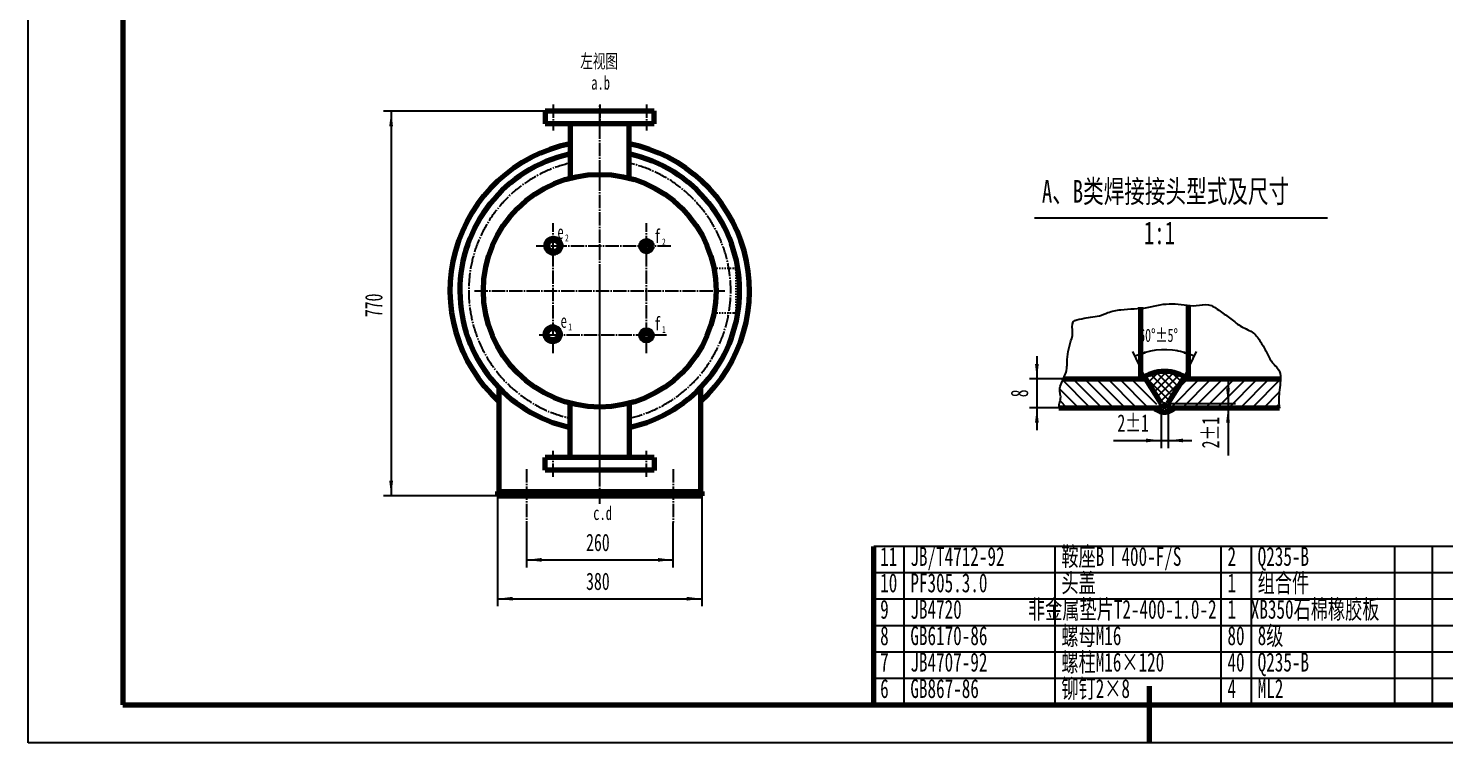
# Model space of a CAD drawing. Header units: millimetres. Extents: x -2524 to 2524, y -1785 to 1785.
# Drawn here: x -2524 to 665, y -1785 to -176 of the extents above; entities that cross this region are included whole.
import ezdxf

# ---------------------------------------------------------------- set-up
doc = ezdxf.new("R2010")
doc.units = ezdxf.units.MM
doc.linetypes.add('EB_DASH', pattern=[6, 3, -3])
doc.linetypes.add('EB_DASHDOT', pattern=[39, 30, -3, 3, -3])
for name, color, linetype, lineweight in [('CAXA0', 7, 'Continuous', 70), ('CAXA1', 1, 'EB_DASHDOT', 25), ('CAXA2', 6, 'EB_DASH', 25), ('CAXA3', 7, 'Continuous', 25), ('CAXA4', 3, 'Continuous', 25), ('CAXA5', 4, 'Continuous', 25)]:
    doc.layers.add(name, color=color, linetype=linetype, lineweight=lineweight)
doc.styles.add('标准', font='', dxfattribs={"width": 0.667})
doc.styles.get('标准').set_extended_font_data('FangSong_GB2312')
doc.dimstyles.new('标准', dxfattribs={"dimtxt": 4.6, "dimasz": 4, "dimexe": 2, "dimexo": 0, "dimtad": 1, "dimdec": 1, "dimzin": 12, "dimdsep": 46, "dimtxsty": '标准', "dimcen": 0, "dimdle": 6, "dimaunit": 1, "dimazin": 2, "dimtfac": 1, "dimtdec": 3, "dimtmove": 0, "dimatfit": 3, "dimfxl": 0, "dimtolj": 1, "dimtzin": 0, "dimarcsym": 0})

# ---------------------------------------------------------------- blocks, each defined once
blk = doc.blocks.new('CAXBLOCK0', base_point=(2439.5, -1700))
at = {"layer": 'CAXA0', "color": 0, "linetype": 'Continuous', "lineweight": 25}
for p, q in [((-2524.5, -1785), (-2524.5, 1785)), ((2524.5, -1785), (-2524.5, -1785))]:
    blk.add_line(p, q, dxfattribs=at)
at = {"layer": 'CAXA0', "color": 0, "linetype": 'Continuous', "lineweight": 70}
for p, q in [((-2312, 1700), (-2312, -1700)), ((0, -1785), (0, -1657.5)), ((-2312, -1700), (2439.5, -1700))]:
    blk.add_line(p, q, dxfattribs=at)
blk = doc.blocks.new('CAXBLOCK3')
at = {"layer": 'CAXA0', "color": 0, "linetype": 'Continuous', "lineweight": 70}
for p, q in [((909.5, -1317.5), (909.5, -1198.5)), ((977.5, -1198.5), (909.5, -1198.5)), ((909.5, -1317.5), (977.5, -1317.5))]:
    blk.add_line(p, q, dxfattribs=at)
at = {"layer": 'CAXA0', "color": 0, "linetype": 'Continuous', "lineweight": 25}
blk.add_line((977.5, -1198.5), (977.5, -1317.5), dxfattribs=at)
at = {"layer": 'CAXA0', "color": 0, "linetype": 'Continuous', "lineweight": 25, "insert": (885.7, -1217.2), "char_height": 59.5, "attachment_point": 1, "style": '标准'}
blk.add_mtext('\\fFangSong_GB2312;序号', dxfattribs=at)
blk = doc.blocks.new('CAXBLOCK4')
at = {"layer": 'CAXA0', "color": 0, "linetype": 'Continuous', "lineweight": 25}
for p, q in [((977.5, -1317.5), (977.5, -1198.5)), ((1317.5, -1198.5), (1317.5, -1317.5))]:
    blk.add_line(p, q, dxfattribs=at)
at = {"layer": 'CAXA0', "color": 0, "linetype": 'Continuous', "lineweight": 70}
for p, q in [((1317.5, -1198.5), (977.5, -1198.5)), ((977.5, -1317.5), (1317.5, -1317.5))]:
    blk.add_line(p, q, dxfattribs=at)
at = {"layer": 'CAXA0', "color": 0, "linetype": 'Continuous', "lineweight": 25, "insert": (1089.7, -1217.2), "char_height": 59.5, "attachment_point": 1, "style": '标准'}
blk.add_mtext('\\fFangSong_GB2312;代号', dxfattribs=at)
blk = doc.blocks.new('CAXBLOCK5')
at = {"layer": 'CAXA0', "color": 0, "linetype": 'Continuous', "lineweight": 25}
for p, q in [((1317.5, -1317.5), (1317.5, -1198.5)), ((1691.5, -1198.5), (1691.5, -1317.5))]:
    blk.add_line(p, q, dxfattribs=at)
at = {"layer": 'CAXA0', "color": 0, "linetype": 'Continuous', "lineweight": 70}
for p, q in [((1691.5, -1198.5), (1317.5, -1198.5)), ((1317.5, -1317.5), (1691.5, -1317.5))]:
    blk.add_line(p, q, dxfattribs=at)
at = {"layer": 'CAXA0', "color": 0, "linetype": 'Continuous', "lineweight": 25, "insert": (1446.7, -1217.2), "char_height": 59.5, "attachment_point": 1, "style": '标准'}
blk.add_mtext('\\fFangSong_GB2312;名称', dxfattribs=at)
blk = doc.blocks.new('CAXBLOCK6')
at = {"layer": 'CAXA0', "color": 0, "linetype": 'Continuous', "lineweight": 25}
for p, q in [((1691.5, -1317.5), (1691.5, -1198.5)), ((1759.5, -1198.5), (1759.5, -1317.5))]:
    blk.add_line(p, q, dxfattribs=at)
at = {"layer": 'CAXA0', "color": 0, "linetype": 'Continuous', "lineweight": 70}
for p, q in [((1759.5, -1198.5), (1691.5, -1198.5)), ((1691.5, -1317.5), (1759.5, -1317.5))]:
    blk.add_line(p, q, dxfattribs=at)
at = {"layer": 'CAXA0', "color": 0, "linetype": 'Continuous', "lineweight": 25, "insert": (1667.7, -1217.2), "char_height": 59.5, "attachment_point": 1, "style": '标准'}
blk.add_mtext('\\fFangSong_GB2312;数量', dxfattribs=at)
blk = doc.blocks.new('CAXBLOCK7')
at = {"layer": 'CAXA0', "color": 0, "linetype": 'Continuous', "lineweight": 25}
for p, q in [((1759.5, -1317.5), (1759.5, -1198.5)), ((2082.5, -1198.5), (2082.5, -1317.5))]:
    blk.add_line(p, q, dxfattribs=at)
at = {"layer": 'CAXA0', "color": 0, "linetype": 'Continuous', "lineweight": 70}
for p, q in [((2082.5, -1198.5), (1759.5, -1198.5)), ((1759.5, -1317.5), (2082.5, -1317.5))]:
    blk.add_line(p, q, dxfattribs=at)
at = {"layer": 'CAXA0', "color": 0, "linetype": 'Continuous', "lineweight": 25, "insert": (1863.2, -1217.2), "char_height": 59.5, "attachment_point": 1, "style": '标准'}
blk.add_mtext('\\fFangSong_GB2312;材料', dxfattribs=at)
blk = doc.blocks.new('CAXBLOCK8')
at = {"layer": 'CAXA0', "color": 0, "linetype": 'Continuous', "lineweight": 25}
for p, q in [((2082.5, -1317.5), (2082.5, -1258)), ((2269.5, -1258), (2082.5, -1258)), ((2269.5, -1258), (2269.5, -1317.5))]:
    blk.add_line(p, q, dxfattribs=at)
at = {"layer": 'CAXA0', "color": 0, "linetype": 'Continuous', "lineweight": 70}
blk.add_line((2082.5, -1317.5), (2269.5, -1317.5), dxfattribs=at)
at = {"layer": 'CAXA0', "color": 0, "linetype": 'Continuous', "lineweight": 25, "insert": (2147.1, -1267.4), "char_height": 29.75, "attachment_point": 1, "style": '标准'}
blk.add_mtext('\\fFangSong_GB2312;重量', dxfattribs=at)
blk = doc.blocks.new('CAXBLOCK9')
at = {"layer": 'CAXA0', "color": 0, "linetype": 'Continuous', "lineweight": 25}
for p, q in [((2082.5, -1258), (2082.5, -1198.5)), ((2167.5, -1198.5), (2167.5, -1258)), ((2082.5, -1258), (2167.5, -1258))]:
    blk.add_line(p, q, dxfattribs=at)
at = {"layer": 'CAXA0', "color": 0, "linetype": 'Continuous', "lineweight": 70}
blk.add_line((2167.5, -1198.5), (2082.5, -1198.5), dxfattribs=at)
at = {"layer": 'CAXA0', "color": 0, "linetype": 'Continuous', "lineweight": 25, "insert": (2096.1, -1207.9), "char_height": 29.75, "attachment_point": 1, "style": '标准'}
blk.add_mtext('\\fFangSong_GB2312;单件', dxfattribs=at)
blk = doc.blocks.new('CAXBLOCK10')
at = {"layer": 'CAXA0', "color": 0, "linetype": 'Continuous', "lineweight": 25}
for p, q in [((2167.5, -1258), (2167.5, -1198.5)), ((2269.5, -1198.5), (2269.5, -1258)), ((2167.5, -1258), (2269.5, -1258))]:
    blk.add_line(p, q, dxfattribs=at)
at = {"layer": 'CAXA0', "color": 0, "linetype": 'Continuous', "lineweight": 70}
blk.add_line((2269.5, -1198.5), (2167.5, -1198.5), dxfattribs=at)
at = {"layer": 'CAXA0', "color": 0, "linetype": 'Continuous', "lineweight": 25, "insert": (2189.6, -1207.9), "char_height": 29.75, "attachment_point": 1, "style": '标准'}
blk.add_mtext('\\fFangSong_GB2312;总计', dxfattribs=at)
blk = doc.blocks.new('CAXBLOCK11')
at = {"layer": 'CAXA0', "color": 0, "linetype": 'Continuous', "lineweight": 25}
blk.add_line((2269.5, -1317.5), (2269.5, -1198.5), dxfattribs=at)
at = {"layer": 'CAXA0', "color": 0, "linetype": 'Continuous', "lineweight": 70}
for p, q in [((2439.5, -1198.5), (2269.5, -1198.5)), ((2439.5, -1198.5), (2439.5, -1317.5)), ((2269.5, -1317.5), (2439.5, -1317.5))]:
    blk.add_line(p, q, dxfattribs=at)
at = {"layer": 'CAXA0', "color": 0, "linetype": 'Continuous', "lineweight": 25, "insert": (2296.7, -1217.2), "char_height": 59.5, "attachment_point": 1, "style": '标准'}
blk.add_mtext('\\fFangSong_GB2312;备注', dxfattribs=at)
blk = doc.blocks.new('CAXBLOCK12')
at = {"layer": 'CAXA0', "color": 0, "linetype": 'Continuous', "lineweight": 70}
for p, q in [((2439.5, -1317.5), (2439.5, -1198.5)), ((2439.5, -1198.5), (2439.5, -1317.5))]:
    blk.add_line(p, q, dxfattribs=at)
blk = doc.blocks.new('CAXBLOCK2', base_point=(909.5, -1317.5))
at = {"layer": 'CAXA0'}
for name in ['CAXBLOCK3', 'CAXBLOCK4', 'CAXBLOCK5', 'CAXBLOCK6', 'CAXBLOCK7', 'CAXBLOCK9', 'CAXBLOCK10', 'CAXBLOCK11', 'CAXBLOCK12', 'CAXBLOCK8']:
    blk.add_blockref(name, (0, 0), dxfattribs=at)
blk = doc.blocks.new('CAXBLOCK13', base_point=(909.5, -1198.5))
at = {"layer": 'CAXA0', "color": 0, "linetype": 'Continuous', "lineweight": 25}
for p, q in [((2439.5, -1139), (909.5, -1139)), ((977.5, -1198.5), (977.5, -1139)), ((1317.5, -1198.5), (1317.5, -1139)), ((1691.5, -1198.5), (1691.5, -1139)), ((1759.5, -1198.5), (1759.5, -1139)), ((2082.5, -1198.5), (2082.5, -1139)), ((2167.5, -1198.5), (2167.5, -1139)), ((2269.5, -1198.5), (2269.5, -1139)), ((2439.5, -1198.5), (909.5, -1198.5))]:
    blk.add_line(p, q, dxfattribs=at)
at = {"layer": 'CAXA0', "color": 0, "linetype": 'Continuous', "lineweight": 70}
for p, q in [((909.5, -1198.5), (909.5, -1139)), ((2439.5, -1198.5), (2439.5, -1139))]:
    blk.add_line(p, q, dxfattribs=at)
at = {"layer": 'CAXA0', "color": 0, "linetype": 'Continuous', "lineweight": 25, "char_height": 42.5, "attachment_point": 1, "style": '标准'}
for s, insert in [('\\fFangSong_GB2312;1', (923.6, -1140.3)), ('\\fFangSong_GB2312;PF305.1.0', (991.6, -1140.3)), ('\\fFangSong_GB2312;管箱', (1331.6, -1140.3)), ('\\fFangSong_GB2312;1', (1705.6, -1140.3)), ('\\fFangSong_GB2312;组合件', (1773.6, -1140.3))]:
    blk.add_mtext(s, dxfattribs=dict(at, insert=insert))
blk = doc.blocks.new('CAXBLOCK14', base_point=(909.5, -1139))
at = {"layer": 'CAXA0', "color": 0, "linetype": 'Continuous', "lineweight": 25}
for p, q in [((2439.5, -1079.5), (909.5, -1079.5)), ((977.5, -1139), (977.5, -1079.5)), ((1317.5, -1139), (1317.5, -1079.5)), ((1691.5, -1139), (1691.5, -1079.5)), ((1759.5, -1139), (1759.5, -1079.5)), ((2082.5, -1139), (2082.5, -1079.5)), ((2167.5, -1139), (2167.5, -1079.5)), ((2269.5, -1139), (2269.5, -1079.5)), ((2439.5, -1139), (909.5, -1139))]:
    blk.add_line(p, q, dxfattribs=at)
at = {"layer": 'CAXA0', "color": 0, "linetype": 'Continuous', "lineweight": 70}
for p, q in [((909.5, -1139), (909.5, -1079.5)), ((2439.5, -1139), (2439.5, -1079.5))]:
    blk.add_line(p, q, dxfattribs=at)
at = {"layer": 'CAXA0', "color": 0, "linetype": 'Continuous', "lineweight": 25, "char_height": 42.5, "attachment_point": 1, "style": '标准'}
for s, insert in [('\\fFangSong_GB2312;2', (923.6, -1080.8)), ('\\fFangSong_GB2312;JB4720', (991.6, -1080.8)), ('\\fFangSong_GB2312;非金属垫片G2-400-1.0-2', (1256.4, -1080.8)), ('\\fFangSong_GB2312;1', (1705.6, -1080.8)), ('\\fFangSong_GB2312;XB350石棉橡胶板', (1758.1, -1080.8))]:
    blk.add_mtext(s, dxfattribs=dict(at, insert=insert))
blk = doc.blocks.new('CAXBLOCK15', base_point=(909.5, -1079.5))
at = {"layer": 'CAXA0', "color": 0, "linetype": 'Continuous', "lineweight": 25}
for p, q in [((2439.5, -1020), (909.5, -1020)), ((977.5, -1079.5), (977.5, -1020)), ((1317.5, -1079.5), (1317.5, -1020)), ((1691.5, -1079.5), (1691.5, -1020)), ((1759.5, -1079.5), (1759.5, -1020)), ((2082.5, -1079.5), (2082.5, -1020)), ((2167.5, -1079.5), (2167.5, -1020)), ((2269.5, -1079.5), (2269.5, -1020)), ((2439.5, -1079.5), (909.5, -1079.5))]:
    blk.add_line(p, q, dxfattribs=at)
at = {"layer": 'CAXA0', "color": 0, "linetype": 'Continuous', "lineweight": 70}
for p, q in [((909.5, -1079.5), (909.5, -1020)), ((2439.5, -1079.5), (2439.5, -1020))]:
    blk.add_line(p, q, dxfattribs=at)
at = {"layer": 'CAXA0', "color": 0, "linetype": 'Continuous', "lineweight": 25, "char_height": 42.5, "attachment_point": 1, "style": '标准'}
for s, insert in [('\\fFangSong_GB2312;壳体', (1331.6, -1021.3)), ('\\fFangSong_GB2312;组合件', (1773.6, -1021.3)), ('\\fFangSong_GB2312;3', (923.6, -1021.3)), ('\\fFangSong_GB2312;PF304.2.0', (991.6, -1021.3)), ('\\fFangSong_GB2312;1', (1705.6, -1021.3))]:
    blk.add_mtext(s, dxfattribs=dict(at, insert=insert))
blk = doc.blocks.new('CAXBLOCK16', base_point=(909.5, -1020))
at = {"layer": 'CAXA0', "color": 0, "linetype": 'Continuous', "lineweight": 25}
for p, q in [((2439.5, -960.5), (909.5, -960.5)), ((977.5, -1020), (977.5, -960.5)), ((1317.5, -1020), (1317.5, -960.5)), ((1691.5, -1020), (1691.5, -960.5)), ((1759.5, -1020), (1759.5, -960.5)), ((2082.5, -1020), (2082.5, -960.5)), ((2167.5, -1020), (2167.5, -960.5)), ((2269.5, -1020), (2269.5, -960.5)), ((2439.5, -1020), (909.5, -1020))]:
    blk.add_line(p, q, dxfattribs=at)
at = {"layer": 'CAXA0', "color": 0, "linetype": 'Continuous', "lineweight": 70}
for p, q in [((909.5, -1020), (909.5, -960.5)), ((2439.5, -1020), (2439.5, -960.5))]:
    blk.add_line(p, q, dxfattribs=at)
at = {"layer": 'CAXA0', "color": 0, "linetype": 'Continuous', "lineweight": 25, "char_height": 42.5, "attachment_point": 1, "style": '标准'}
for s, insert in [('\\fFangSong_GB2312;铭牌座', (1331.6, -961.8)), ('\\fFangSong_GB2312;4', (923.6, -961.8)), ('\\fFangSong_GB2312;PF301-94', (991.6, -961.8)), ('\\fFangSong_GB2312;1', (1705.6, -961.8)), ('\\fFangSong_GB2312;Q235-B', (1773.6, -961.8))]:
    blk.add_mtext(s, dxfattribs=dict(at, insert=insert))
blk = doc.blocks.new('CAXBLOCK17', base_point=(909.5, -960.5))
at = {"layer": 'CAXA0', "color": 0, "linetype": 'Continuous', "lineweight": 25}
for p, q in [((2439.5, -901), (909.5, -901)), ((977.5, -960.5), (977.5, -901)), ((1317.5, -960.5), (1317.5, -901)), ((1691.5, -960.5), (1691.5, -901)), ((1759.5, -960.5), (1759.5, -901)), ((2082.5, -960.5), (2082.5, -901)), ((2167.5, -960.5), (2167.5, -901)), ((2269.5, -960.5), (2269.5, -901)), ((2439.5, -960.5), (909.5, -960.5))]:
    blk.add_line(p, q, dxfattribs=at)
at = {"layer": 'CAXA0', "color": 0, "linetype": 'Continuous', "lineweight": 70}
for p, q in [((909.5, -960.5), (909.5, -901)), ((2439.5, -960.5), (2439.5, -901))]:
    blk.add_line(p, q, dxfattribs=at)
at = {"layer": 'CAXA0', "color": 0, "linetype": 'Continuous', "lineweight": 25, "char_height": 42.5, "attachment_point": 1, "style": '标准'}
for s, insert in [('\\fFangSong_GB2312;5', (923.6, -902.3)), ('\\fFangSong_GB2312;铭牌', (1331.6, -902.3)), ('\\fFangSong_GB2312;1', (1705.6, -902.3)), ('\\fFangSong_GB2312;L2', (1773.6, -902.3))]:
    blk.add_mtext(s, dxfattribs=dict(at, insert=insert))
blk = doc.blocks.new('CAXBLOCK18', base_point=(-620.5, -1700))
at = {"layer": 'CAXA0', "color": 0, "linetype": 'Continuous', "lineweight": 25}
for p, q in [((909.5, -1640.5), (-620.5, -1640.5)), ((-552.5, -1700), (-552.5, -1640.5)), ((-212.5, -1700), (-212.5, -1640.5)), ((161.5, -1700), (161.5, -1640.5)), ((229.5, -1700), (229.5, -1640.5)), ((552.5, -1700), (552.5, -1640.5)), ((637.5, -1700), (637.5, -1640.5)), ((739.5, -1700), (739.5, -1640.5)), ((909.5, -1700), (-620.5, -1700))]:
    blk.add_line(p, q, dxfattribs=at)
at = {"layer": 'CAXA0', "color": 0, "linetype": 'Continuous', "lineweight": 70}
for p, q in [((-620.5, -1700), (-620.5, -1640.5)), ((909.5, -1700), (909.5, -1640.5))]:
    blk.add_line(p, q, dxfattribs=at)
at = {"layer": 'CAXA0', "color": 0, "linetype": 'Continuous', "lineweight": 25, "char_height": 42.5, "attachment_point": 1, "style": '标准'}
for s, insert in [('\\fFangSong_GB2312;6', (-606.4, -1641.8)), ('\\fFangSong_GB2312;GB867-86', (-538.4, -1641.8)), ('\\fFangSong_GB2312;铆钉2×8', (-198.4, -1641.8)), ('\\fFangSong_GB2312;4', (175.6, -1641.8)), ('\\fFangSong_GB2312;ML2', (243.6, -1641.8))]:
    blk.add_mtext(s, dxfattribs=dict(at, insert=insert))
blk = doc.blocks.new('CAXBLOCK19', base_point=(-620.5, -1640.5))
at = {"layer": 'CAXA0', "color": 0, "linetype": 'Continuous', "lineweight": 25}
for p, q in [((909.5, -1581), (-620.5, -1581)), ((-552.5, -1640.5), (-552.5, -1581)), ((-212.5, -1640.5), (-212.5, -1581)), ((161.5, -1640.5), (161.5, -1581)), ((229.5, -1640.5), (229.5, -1581)), ((552.5, -1640.5), (552.5, -1581)), ((637.5, -1640.5), (637.5, -1581)), ((739.5, -1640.5), (739.5, -1581)), ((909.5, -1640.5), (-620.5, -1640.5))]:
    blk.add_line(p, q, dxfattribs=at)
at = {"layer": 'CAXA0', "color": 0, "linetype": 'Continuous', "lineweight": 70}
for p, q in [((-620.5, -1640.5), (-620.5, -1581)), ((909.5, -1640.5), (909.5, -1581))]:
    blk.add_line(p, q, dxfattribs=at)
at = {"layer": 'CAXA0', "color": 0, "linetype": 'Continuous', "lineweight": 25, "char_height": 42.5, "attachment_point": 1, "style": '标准'}
for s, insert in [('\\fFangSong_GB2312;7', (-606.4, -1582.3)), ('\\fFangSong_GB2312;JB4707-92', (-538.4, -1582.3)), ('\\fFangSong_GB2312;螺柱M16×120', (-198.4, -1582.3)), ('\\fFangSong_GB2312;40', (175.6, -1582.3)), ('\\fFangSong_GB2312;Q235-B', (243.6, -1582.3))]:
    blk.add_mtext(s, dxfattribs=dict(at, insert=insert))
blk = doc.blocks.new('CAXBLOCK20', base_point=(-620.5, -1581))
at = {"layer": 'CAXA0', "color": 0, "linetype": 'Continuous', "lineweight": 25}
for p, q in [((909.5, -1521.5), (-620.5, -1521.5)), ((-552.5, -1581), (-552.5, -1521.5)), ((-212.5, -1581), (-212.5, -1521.5)), ((161.5, -1581), (161.5, -1521.5)), ((229.5, -1581), (229.5, -1521.5)), ((552.5, -1581), (552.5, -1521.5)), ((637.5, -1581), (637.5, -1521.5)), ((739.5, -1581), (739.5, -1521.5)), ((909.5, -1581), (-620.5, -1581))]:
    blk.add_line(p, q, dxfattribs=at)
at = {"layer": 'CAXA0', "color": 0, "linetype": 'Continuous', "lineweight": 70}
for p, q in [((-620.5, -1581), (-620.5, -1521.5)), ((909.5, -1581), (909.5, -1521.5))]:
    blk.add_line(p, q, dxfattribs=at)
at = {"layer": 'CAXA0', "color": 0, "linetype": 'Continuous', "lineweight": 25, "char_height": 42.5, "attachment_point": 1, "style": '标准'}
for s, insert in [('\\fFangSong_GB2312;8', (-606.4, -1522.8)), ('\\fFangSong_GB2312;GB6170-86', (-538.4, -1522.8)), ('\\fFangSong_GB2312;螺母M16', (-198.4, -1522.8)), ('\\fFangSong_GB2312;80', (175.6, -1522.8)), ('\\fFangSong_GB2312;8级', (243.6, -1522.8))]:
    blk.add_mtext(s, dxfattribs=dict(at, insert=insert))
blk = doc.blocks.new('CAXBLOCK21', base_point=(-620.5, -1521.5))
at = {"layer": 'CAXA0', "color": 0, "linetype": 'Continuous', "lineweight": 25}
for p, q in [((909.5, -1462), (-620.5, -1462)), ((-552.5, -1521.5), (-552.5, -1462)), ((-212.5, -1521.5), (-212.5, -1462)), ((161.5, -1521.5), (161.5, -1462)), ((229.5, -1521.5), (229.5, -1462)), ((552.5, -1521.5), (552.5, -1462)), ((637.5, -1521.5), (637.5, -1462)), ((739.5, -1521.5), (739.5, -1462)), ((909.5, -1521.5), (-620.5, -1521.5))]:
    blk.add_line(p, q, dxfattribs=at)
at = {"layer": 'CAXA0', "color": 0, "linetype": 'Continuous', "lineweight": 70}
for p, q in [((-620.5, -1521.5), (-620.5, -1462)), ((909.5, -1521.5), (909.5, -1462))]:
    blk.add_line(p, q, dxfattribs=at)
at = {"layer": 'CAXA0', "color": 0, "linetype": 'Continuous', "lineweight": 25, "char_height": 42.5, "attachment_point": 1, "style": '标准'}
for s, insert in [('\\fFangSong_GB2312;9', (-606.4, -1463.3)), ('\\fFangSong_GB2312;JB4720', (-538.4, -1463.3)), ('\\fFangSong_GB2312;非金属垫片T2-400-1.0-2', (-273.6, -1463.3)), ('\\fFangSong_GB2312;1', (175.6, -1463.3)), ('\\fFangSong_GB2312;XB350石棉橡胶板', (228.1, -1463.3))]:
    blk.add_mtext(s, dxfattribs=dict(at, insert=insert))
blk = doc.blocks.new('CAXBLOCK22', base_point=(-620.5, -1462))
at = {"layer": 'CAXA0', "color": 0, "linetype": 'Continuous', "lineweight": 25}
for p, q in [((909.5, -1402.5), (-620.5, -1402.5)), ((-552.5, -1462), (-552.5, -1402.5)), ((-212.5, -1462), (-212.5, -1402.5)), ((161.5, -1462), (161.5, -1402.5)), ((229.5, -1462), (229.5, -1402.5)), ((552.5, -1462), (552.5, -1402.5)), ((637.5, -1462), (637.5, -1402.5)), ((739.5, -1462), (739.5, -1402.5)), ((909.5, -1462), (-620.5, -1462))]:
    blk.add_line(p, q, dxfattribs=at)
at = {"layer": 'CAXA0', "color": 0, "linetype": 'Continuous', "lineweight": 70}
for p, q in [((-620.5, -1462), (-620.5, -1402.5)), ((909.5, -1462), (909.5, -1402.5))]:
    blk.add_line(p, q, dxfattribs=at)
at = {"layer": 'CAXA0', "color": 0, "linetype": 'Continuous', "lineweight": 25, "char_height": 42.5, "attachment_point": 1, "style": '标准'}
for s, insert in [('\\fFangSong_GB2312;头盖', (-198.4, -1403.8)), ('\\fFangSong_GB2312;组合件', (243.6, -1403.8)), ('\\fFangSong_GB2312;10', (-606.4, -1403.8)), ('\\fFangSong_GB2312;PF305.3.0', (-538.4, -1403.8)), ('\\fFangSong_GB2312;1', (175.6, -1403.8))]:
    blk.add_mtext(s, dxfattribs=dict(at, insert=insert))
blk = doc.blocks.new('CAXBLOCK23', base_point=(-620.5, -1402.5))
at = {"layer": 'CAXA0', "color": 0, "linetype": 'Continuous', "lineweight": 25}
for p, q in [((909.5, -1343), (-620.5, -1343)), ((-552.5, -1402.5), (-552.5, -1343)), ((-212.5, -1402.5), (-212.5, -1343)), ((161.5, -1402.5), (161.5, -1343)), ((229.5, -1402.5), (229.5, -1343)), ((552.5, -1402.5), (552.5, -1343)), ((637.5, -1402.5), (637.5, -1343)), ((739.5, -1402.5), (739.5, -1343)), ((909.5, -1402.5), (-620.5, -1402.5))]:
    blk.add_line(p, q, dxfattribs=at)
at = {"layer": 'CAXA0', "color": 0, "linetype": 'Continuous', "lineweight": 70}
for p, q in [((-620.5, -1402.5), (-620.5, -1343)), ((909.5, -1402.5), (909.5, -1343))]:
    blk.add_line(p, q, dxfattribs=at)
at = {"layer": 'CAXA0', "color": 0, "linetype": 'Continuous', "lineweight": 25, "char_height": 42.5, "attachment_point": 1, "style": '标准'}
for s, insert in [('\\fFangSong_GB2312;鞍座BⅠ400-F/S', (-198.4, -1344.3)), ('\\fFangSong_GB2312;F.S型各一', (729.7, -1344.3)), ('\\fFangSong_GB2312;11', (-606.4, -1344.3)), ('\\fFangSong_GB2312;JB/T4712-92', (-538.4, -1344.3)), ('\\fFangSong_GB2312;2', (175.6, -1344.3)), ('\\fFangSong_GB2312;Q235-B', (243.6, -1344.3))]:
    blk.add_mtext(s, dxfattribs=dict(at, insert=insert))
blk = doc.blocks.new('CAXBLOCK1', base_point=(0, 909.5))
at = {"layer": 'CAXA0'}
for name, p in [('CAXBLOCK17', (909.5, -960.5)), ('CAXBLOCK16', (909.5, -1020)), ('CAXBLOCK15', (909.5, -1079.5)), ('CAXBLOCK14', (909.5, -1139)), ('CAXBLOCK13', (909.5, -1198.5)), ('CAXBLOCK2', (909.5, -1317.5)), ('CAXBLOCK23', (-620.5, -1402.5)), ('CAXBLOCK22', (-620.5, -1462)), ('CAXBLOCK21', (-620.5, -1521.5)), ('CAXBLOCK20', (-620.5, -1581)), ('CAXBLOCK19', (-620.5, -1640.5)), ('CAXBLOCK18', (-620.5, -1700))]:
    blk.add_blockref(name, p, dxfattribs=at)
blk = doc.blocks.new('CAXBLOCK24', base_point=(18.3, -1056.8))
at = {"layer": 'CAXA5', "color": 0, "linetype": 'Continuous', "lineweight": 25}
for p, q in [((13.9, -1032.8), (16.2, -1030.5)), ((19.1, -1036.4), (24.9, -1030.5)), ((25.2, -1039), (33.7, -1030.5)), ((32.5, -1040.4), (34, -1038.9)), ((34, -1038.9), (42.4, -1030.5)), ((41.9, -1039.8), (51.2, -1030.5))]:
    blk.add_line(p, q, dxfattribs=at)
blk = doc.blocks.new('CAXBLOCK25', base_point=(27, -1051.3))
at = {"layer": 'CAXA5', "color": 0, "linetype": 'Continuous', "lineweight": 25}
for p, q in [((25.3, -1039.1), (16.7, -1030.5)), ((34, -1039), (25.5, -1030.5)), ((35.5, -1040.5), (34, -1039)), ((43.2, -1039.4), (34.2, -1030.5)), ((49.5, -1037), (43, -1030.5)), ((54.8, -1033.7), (51.7, -1030.5))]:
    blk.add_line(p, q, dxfattribs=at)
blk = doc.blocks.new('CAXBLOCK26', base_point=(-13.1, -977.7))
at = {"layer": 'CAXA5', "color": 0, "linetype": 'Continuous', "lineweight": 25}
for p, q in [((-13, -965.8), (-15.7, -963.1)), ((83.1, -965.8), (78.6, -961.3))]:
    blk.add_line(p, q, dxfattribs=at)
blk = doc.blocks.new('CAXBLOCK27', base_point=(-12.8, -973.5))
at = {"layer": 'CAXA5', "color": 0, "linetype": 'Continuous', "lineweight": 25}
blk.add_line((-15.2, -965.8), (-10.7, -961.3), dxfattribs=at)
blk = doc.blocks.new('CAXBLOCK28', base_point=(79.4, -974.6))
at = {"layer": 'CAXA5', "color": 0, "linetype": 'Continuous', "lineweight": 25}
blk.add_line((80.9, -965.8), (83.6, -963.1), dxfattribs=at)
blk = doc.blocks.new('*CAXBLOCK2930')
at = {"layer": 'CAXA5', "linetype": 'Continuous', "lineweight": 25}
for points in [[(-253.5, -965.8), (-257.8, -931.8), (-249.3, -931.8)], [(-253.5, -1030.5), (-257.8, -1064.5), (-249.3, -1064.5)]]:
    blk.add_hatch(color=0, dxfattribs=at).paths.add_polyline_path(points, flags=0)
at = {"layer": 'CAXA5', "color": 0, "linetype": 'Continuous', "lineweight": 25}
for p, q in [((-253.5, -914.8), (-253.5, -1081.5)), ((-194.3, -965.8), (-270.5, -965.8)), ((-203.8, -1030.5), (-270.5, -1030.5))]:
    blk.add_line(p, q, dxfattribs=at)
at = {"layer": 'CAXA5', "color": 0, "linetype": 'Continuous', "lineweight": 25, "insert": (-312.4, -1007.1), "char_height": 39.1, "attachment_point": 1, "rotation": 90, "style": '标准'}
blk.add_mtext('\\fFangSong_GB2312;8', dxfattribs=at)
blk = doc.blocks.new('CAXBLOCK30')
at = {"attachment_point": 1, "style": '标准'}
for s, insert, char_height in [('\\fFangSong_GB2312;f', (-1114.9, -628.5), 31.022), ('\\fFangSong_GB2312;2', (-1097.6, -649.4), 15.511)]:
    blk.add_mtext(s, dxfattribs=dict(at, insert=insert, char_height=char_height))
blk = doc.blocks.new('CAXBLOCK31')
at = {"attachment_point": 1, "style": '标准'}
for s, insert, char_height in [('\\fFangSong_GB2312;f', (-1114.8, -825.6), 31.022), ('\\fFangSong_GB2312;1', (-1097.5, -846.5), 15.511)]:
    blk.add_mtext(s, dxfattribs=dict(at, insert=insert, char_height=char_height))
blk = doc.blocks.new('CAXBLOCK32')
at = {"attachment_point": 1, "style": '标准'}
for s, insert, char_height in [('\\fFangSong_GB2312;e', (-1325.9, -819.6), 31.022), ('\\fFangSong_GB2312;1', (-1308.6, -840.6), 15.511)]:
    blk.add_mtext(s, dxfattribs=dict(at, insert=insert, char_height=char_height))
blk = doc.blocks.new('CAXBLOCK33')
at = {"attachment_point": 1, "style": '标准'}
for s, insert, char_height in [('\\fFangSong_GB2312;e', (-1333.1, -619.2), 31.022), ('\\fFangSong_GB2312;2', (-1315.9, -640.2), 15.511)]:
    blk.add_mtext(s, dxfattribs=dict(at, insert=insert, char_height=char_height))
blk = doc.blocks.new('*CAXBLOCK3435')
at = {"layer": 'CAXA5', "linetype": 'Continuous', "lineweight": 25}
for points in [[(-1467.9, -1460.8), (-1433.9, -1465), (-1433.9, -1456.5)], [(-1007.9, -1460.8), (-1041.9, -1465), (-1041.9, -1456.5)]]:
    blk.add_hatch(color=0, dxfattribs=at).paths.add_polyline_path(points, flags=0)
at = {"layer": 'CAXA5', "color": 0, "linetype": 'Continuous', "lineweight": 25}
for p, q in [((-1467.9, -1229), (-1467.9, -1477.8)), ((-1007.9, -1229), (-1007.9, -1477.8)), ((-1467.9, -1460.8), (-1007.9, -1460.8))]:
    blk.add_line(p, q, dxfattribs=at)
at = {"layer": 'CAXA5', "color": 0, "linetype": 'Continuous', "lineweight": 25, "insert": (-1268.6, -1401.9), "char_height": 39.1, "attachment_point": 1, "style": '标准'}
blk.add_mtext('\\fFangSong_GB2312;380', dxfattribs=at)
blk = doc.blocks.new('*CAXBLOCK3536')
at = {"layer": 'CAXA5', "linetype": 'Continuous', "lineweight": 25}
for points in [[(-1402.9, -1373.3), (-1368.9, -1377.5), (-1368.9, -1369)], [(-1072.9, -1373.3), (-1106.9, -1377.5), (-1106.9, -1369)]]:
    blk.add_hatch(color=0, dxfattribs=at).paths.add_polyline_path(points, flags=0)
at = {"layer": 'CAXA5', "color": 0, "linetype": 'Continuous', "lineweight": 25}
for p, q in [((-1402.9, -1289), (-1402.9, -1390.3)), ((-1072.9, -1289), (-1072.9, -1390.3)), ((-1402.9, -1373.3), (-1072.9, -1373.3))]:
    blk.add_line(p, q, dxfattribs=at)
at = {"layer": 'CAXA5', "color": 0, "linetype": 'Continuous', "lineweight": 25, "insert": (-1268.6, -1314.4), "char_height": 39.1, "attachment_point": 1, "style": '标准'}
blk.add_mtext('\\fFangSong_GB2312;260', dxfattribs=at)
blk = doc.blocks.new('*CAXBLOCK3637')
at = {"layer": 'CAXA5', "linetype": 'Continuous', "lineweight": 25}
for points in [[(-1707.5, -363), (-1711.8, -397), (-1703.3, -397)], [(-1707.5, -1229), (-1711.8, -1195), (-1703.3, -1195)]]:
    blk.add_hatch(color=0, dxfattribs=at).paths.add_polyline_path(points, flags=0)
at = {"layer": 'CAXA5', "color": 0, "linetype": 'Continuous', "lineweight": 25}
for p, q in [((-1360.4, -363), (-1724.5, -363)), ((-1707.5, -363), (-1707.5, -1229)), ((-1467.9, -1229), (-1724.5, -1229))]:
    blk.add_line(p, q, dxfattribs=at)
at = {"layer": 'CAXA5', "color": 0, "linetype": 'Continuous', "lineweight": 25, "insert": (-1766.4, -826.7), "char_height": 39.1, "attachment_point": 1, "rotation": 90, "style": '标准'}
blk.add_mtext('\\fFangSong_GB2312;770', dxfattribs=at)

msp = doc.modelspace()

# ---------------------------------------------------------------- hatches: boundary and pattern name
at = {"layer": 'CAXA0', "linetype": 'Continuous', "lineweight": 25}
for points in [[(-32.56, -914.82), (-10.33, -903.13), (-8.61, -909.06)], [(100.57, -914.82), (78.34, -903.13), (76.62, -909.06)]]:
    msp.add_hatch(color=256, dxfattribs=at).paths.add_polyline_path(points, flags=0)
at = {"layer": 'CAXA4', "linetype": 'Continuous', "lineweight": 25}
for points in [[(176.85, -1020.92), (172.6, -986.92), (181.1, -986.92)], [(176.85, -1030.5), (172.6, -1064.5), (181.1, -1064.5)], [(26.24, -1104.37), (-7.76, -1108.62), (-7.76, -1100.12)], [(41.76, -1104.37), (75.76, -1108.62), (75.76, -1100.12)]]:
    msp.add_hatch(color=256, dxfattribs=at).paths.add_polyline_path(points, flags=0)

# ---------------------------------------------------------------- linework, layer by layer
at = {"layer": 'CAXA0', "linetype": 'EB_DASHDOT', "lineweight": 25}
for p, q in [((-1342.85, -348.03), (-1342.85, -406.03)), ((-1237.85, -348.03), (-1237.85, -391.03)), ((-1132.85, -348.03), (-1132.85, -406.03)), ((-1237.85, -1246.69), (-1237.85, -706.97)), ((-1237.85, -1185.03), (-1237.85, -991.03)), ((-1342.85, -1186.03), (-1342.85, -1128.03)), ((-1132.85, -1186.03), (-1132.85, -1128.03))]:
    msp.add_line(p, q, dxfattribs=at)
at = {"layer": 'CAXA0'}
for p, q in [((-1115.35, -363.03), (-1360.35, -363.03)), ((-1360.35, -363.03), (-1360.35, -391.03)), ((-1115.35, -390.03), (-1115.35, -362.03)), ((-1115.35, -391.03), (-1115.35, -363.03)), ((-1115.35, -391.03), (-1360.35, -391.03)), ((-1304.35, -391.03), (-1304.35, -513.03)), ((-1171.35, -436.36), (-1171.35, -391.03)), ((-1171.35, -513.03), (-1171.35, -391.03)), ((-19.78, -965.77), (-19.78, -804.23)), ((87.78, -965.77), (87.78, -799.93)), ((-1464.75, -985.53), (-1464.75, -1218.97)), ((-1010.95, -985.53), (-1010.95, -1218.97)), ((-194.26, -965.77), (-8.55, -965.77)), ((26.24, -1020.66), (-8.55, -965.72)), ((41.76, -1020.66), (76.56, -965.72)), ((76.55, -965.77), (295.17, -965.77)), ((-1304.35, -1143.03), (-1304.35, -1021.03)), ((-1171.35, -1021.03), (-1171.35, -1143.03)), ((-203.84, -1030.5), (26.24, -1030.5)), ((-2.83, -1030.5), (16.47, -1030.5)), ((26.24, -1020.92), (26.24, -1030.5)), ((41.76, -1020.92), (41.76, -1030.5)), ((41.76, -1030.5), (292.98, -1030.5)), ((-1115.35, -1143.03), (-1360.35, -1143.03)), ((-1360.35, -1171.03), (-1360.35, -1143.03)), ((-1115.35, -1143.03), (-1115.35, -1171.03)), ((-1115.35, -1144.03), (-1115.35, -1172.03)), ((-1115.35, -1171.03), (-1360.35, -1171.03)), ((-1467.85, -1218.97), (-1467.85, -1228.97)), ((-1467.85, -1218.97), (-1007.85, -1218.97)), ((-1467.85, -1228.97), (-1007.85, -1228.97)), ((-1007.85, -1218.97), (-1007.85, -1228.97))]:
    msp.add_line(p, q, dxfattribs=at)
for centre, radius in [((-1237.85, -767.03), 262), ((-1342.05, -665.83), 16.76), ((-1342.05, -665.83), 13.16), ((-1132.63, -666.68), 12.5), ((-1132.63, -667.03), 9.48), ((-1343.64, -865.17), 16.76), ((-1343.64, -865.17), 13.16), ((-1132.63, -867.38), 12.5), ((-1132.63, -867.03), 9.48)]:
    msp.add_circle(centre, radius, dxfattribs=at)
for centre, radius, start, end in [((-1237.85, -767.03), 337.29, 101.37085, 227.72364), ((-1237.85, -767.03), 337.29, 312.27636, 78.62915), ((-1237.85, -767.03), 315, 102.69079, 257.81253), ((-1237.85, -767.03), 315, 282.18747, 77.81253), ((34, -1043.56), 94.57, 55.34308, 124.65692), ((33.68, -1008.14), 32.37, 223.68241, 316.31759)]:
    msp.add_arc(centre, radius, start, end, dxfattribs=at)
at = {"layer": 'CAXA0', "linetype": 'EB_DASHDOT', "lineweight": 25}
for start, end in [(104.04207, 256.9722), (283.0278, 76.9722)]:
    msp.add_arc((-1237.85, -767.03), 295, start, end, dxfattribs=at)
at = {"layer": 'CAXA1', "linetype": 'EB_DASHDOT', "lineweight": 25}
for p, q in [((-1237.85, -1049.03), (-1237.85, -348.03)), ((-1342.85, -907.55), (-1342.85, -614.59)), ((-1132.85, -907.55), (-1132.85, -614.59)), ((-1078.13, -667.03), (-1381.47, -667.03)), ((-1519.85, -767.03), (-955.85, -767.03)), ((-1087.81, -867.03), (-1374.05, -867.03)), ((34, -1017.84), (34, -1031.49))]:
    msp.add_line(p, q, dxfattribs=at)
at = {"layer": 'CAXA1'}
for p, q in [((-1402.85, -1168.97), (-1402.85, -1288.97)), ((-1072.85, -1168.97), (-1072.85, -1288.97))]:
    msp.add_line(p, q, dxfattribs=at)
at = {"layer": 'CAXA2', "linetype": 'EB_DASH', "lineweight": 25}
for p, q in [((-935.85, -717.03), (-980.85, -717.03)), ((-930.85, -812.03), (-930.85, -722.03)), ((-980.85, -817.03), (-935.85, -817.03))]:
    msp.add_line(p, q, dxfattribs=at)
for centre, start, end in [((-935.85, -722.03), 0, 90), ((-935.85, -812.03), 270, 360)]:
    msp.add_arc(centre, 5, start, end, dxfattribs=at)
at = {"layer": 'CAXA3', "linetype": 'Continuous', "lineweight": 25}
for p, q in [((-258.9, -602.78), (400.87, -602.78)), ((-8.55, -965.77), (-37.83, -903.64)), ((76.55, -965.77), (105.84, -903.64)), ((-9.72, -963.28), (-2.93, -956.49)), ((-4.12, -975.16), (21.18, -949.86)), ((1.78, -954.64), (51.86, -1004.72)), ((3.6, -984.91), (39.37, -949.14)), ((10.38, -995.61), (54.71, -951.28)), ((15.44, -950.83), (58.63, -994.02)), ((17.15, -1006.31), (68.11, -955.35)), ((31.11, -949.03), (65.41, -983.32)), ((49.89, -950.33), (72.96, -973.4)), ((-159.9, -1030.5), (-201.86, -988.54)), ((-133.69, -1030.5), (-198.42, -965.77)), ((-107.48, -1030.5), (-172.21, -965.77)), ((-81.27, -1030.5), (-146, -965.77)), ((-55.06, -1030.5), (-119.79, -965.77)), ((-28.85, -1030.5), (-93.58, -965.77)), ((-2.64, -1030.5), (-67.37, -965.77)), ((16.47, -1023.4), (-41.16, -965.77)), ((-2.83, -977.89), (-14.96, -965.77)), ((-10.32, -960.01), (45.08, -1015.42)), ((23.93, -1017), (77.79, -963.14)), ((51.54, -1026.76), (112.53, -965.77)), ((67.85, -984.24), (86.32, -965.77)), ((74, -1030.5), (138.74, -965.77)), ((75.71, -958.68), (78.55, -961.52)), ((100.21, -1030.5), (164.95, -965.77)), ((126.42, -1030.5), (191.16, -965.77)), ((152.63, -1030.5), (217.36, -965.77)), ((178.84, -1030.5), (243.57, -965.77)), ((205.05, -1030.5), (269.78, -965.77)), ((231.26, -1030.5), (295.99, -965.77)), ((-186.11, -1030.5), (-201.27, -1015.34)), ((14.82, -1002.63), (42.69, -1030.5)), ((27.91, -1030.5), (48.7, -1009.7)), ((257.47, -1030.5), (292.27, -995.69)), ((283.68, -1030.5), (289.76, -1024.42))]:
    msp.add_line(p, q, dxfattribs=at)
for start, end in [(79.01196, 115.23931), (64.76069, 80.67256)]:
    msp.add_arc((34, -1056.03), 156.11, start, end, dxfattribs=at)
msp.add_open_spline([(-203.84, -1030.5), (-203.86, -1030.01), (-203.91, -1025.64), (-201.96, -1017.57), (-198.59, -1006.04), (-203.3, -993.35), (-200.23, -978.8), (-193.84, -964.65), (-186.78, -950.46), (-185.18, -931.64), (-185.06, -910.02), (-179.09, -885.64), (-170.27, -863.31), (-178.19, -834.35), (-151.62, -829.99), (-132.97, -826.5), (-112.17, -824.69), (-90.99, -814.14), (-64.5, -809.39), (-34.88, -807.3), (-4.94, -806.44), (22.89, -797.7), (51.13, -796.06), (78.29, -798.33), (105.22, -802.84), (134.3, -794.25), (159.3, -813.5), (183.64, -829.97), (206.61, -849.9), (235.27, -859.02), (250.87, -883), (264.05, -905.38), (274.62, -929.6), (295.71, -945.77), (295.27, -969.94), (293.13, -990.16), (290.07, -1010.84), (291.66, -1024.71), (292.98, -1031.49)], degree=3, knots=[0, 0, 0, 0, 1.4756922, 13.165384, 24.8550757, 36.5447675, 52.2304036, 67.9160396, 83.6016757, 99.2873118, 124.0528287, 148.8183456, 173.5838625, 198.3493794, 218.711015, 239.0726505, 259.434286, 279.7959215, 309.655691, 339.5154605, 369.3752299, 399.2349994, 426.5516146, 453.8682298, 481.1848449, 508.5014601, 538.6478137, 568.7941672, 598.9405208, 629.0868744, 655.3983794, 681.7098843, 708.0213893, 734.3328943, 755.1159701, 775.8990459, 796.6821217, 817.4651975, 817.4651975, 817.4651975, 817.4651975], dxfattribs=at)
at = {"layer": 'CAXA4', "linetype": 'Continuous', "lineweight": 25}
for p, q in [((176.85, -969.92), (176.85, -1138.1)), ((26.24, -1030.5), (26.24, -1121.37)), ((41.76, -1020.92), (193.85, -1020.92)), ((41.76, -1030.5), (126.56, -1030.5)), ((41.76, -1030.5), (41.76, -1121.37)), ((41.76, -1030.5), (193.85, -1030.5)), ((51.54, -1030.5), (190.72, -1030.5)), ((-81.27, -1104.37), (95.3, -1104.37))]:
    msp.add_line(p, q, dxfattribs=at)

# ---------------------------------------------------------------- block references
at = {"layer": 'CAXA0', "linetype": 'Continuous', "lineweight": 70}
msp.add_blockref('CAXBLOCK0', (2439.5, -1700), dxfattribs=at)
at = {"layer": 'CAXA0'}
msp.add_blockref('CAXBLOCK1', (0, 909.5), dxfattribs=at)
at = {"layer": 'CAXA4', "linetype": 'Continuous', "lineweight": 25}
for name in ['CAXBLOCK33', 'CAXBLOCK30', 'CAXBLOCK32', 'CAXBLOCK31']:
    msp.add_blockref(name, (0, 0), dxfattribs=at)
at = {"layer": 'CAXA5'}
for name, p in [('CAXBLOCK26', (-13.08, -977.67)), ('CAXBLOCK27', (-12.8, -973.49)), ('CAXBLOCK28', (79.36, -974.6)), ('CAXBLOCK24', (18.25, -1056.85)), ('CAXBLOCK25', (26.96, -1051.3))]:
    msp.add_blockref(name, p, dxfattribs=at)

# ---------------------------------------------------------------- texts
at = {"layer": 'CAXA4', "linetype": 'Continuous', "lineweight": 25, "attachment_point": 1, "style": '标准'}
for s, insert, char_height in [('\\fFangSong_GB2312;左视图', (-1281.55, -234.61), 31.0219), ('\\fFangSong_GB2312;a.b', (-1256.99, -283.13), 31.0219), ('\\fFangSong_GB2312;A、B类焊接接头型式及尺寸  ', (-242.12, -517.71), 51), ('\\fFangSong_GB2312;1:1', (-12.71, -610.79), 51.5956), ('\\fFangSong_GB2312;60{%%D}{%%P}5{%%D}', (-23.36, -852.54), 29.75), ('\\fFangSong_GB2312;2{%%P}1', (-72.26, -1045.49), 39.1), ('\\fFangSong_GB2312;c.d', (-1252.49, -1252.37), 31.0219)]:
    msp.add_mtext(s, dxfattribs=dict(at, insert=insert, char_height=char_height))
at = {"layer": 'CAXA4', "linetype": 'Continuous', "lineweight": 25, "insert": (117.97, -1122.12), "char_height": 39.1, "attachment_point": 1, "rotation": 90, "style": '标准'}
msp.add_mtext('\\fFangSong_GB2312;2{%%P}1', dxfattribs=at)

# ---------------------------------------------------------------- dimensions: what is measured, and where the dimension line sits
at = {"layer": 'CAXA4'}
for base, p1, p2, angle, text, picture, middle in [((-1707.51, -796), (-1360.35, -363.03), (-1467.85, -1228.97), 270, '\\fFangSong_GB2312;770', '*CAXBLOCK3637', (-1739.61, -796)), ((-253.5, -998.13), (-194.26, -965.77), (-203.84, -1030.5), 90, '\\fFangSong_GB2312;8', '*CAXBLOCK2930', (-285.6, -998.13))]:
    dim = msp.add_linear_dim(base=base, p1=p1, p2=p2, angle=angle, text=text, dimstyle='标准', dxfattribs=at)
    dim.commit()
    dim.dimension.update_dxf_attribs({"geometry": picture, "text_midpoint": middle})
for base, p1, p2, text, picture, middle in [((-1237.85, -1460.79), (-1467.85, -1228.97), (-1007.85, -1228.97), '\\fFangSong_GB2312;380', '*CAXBLOCK3435', (-1237.85, -1428.7)), ((-1237.85, -1373.29), (-1402.85, -1288.97), (-1072.85, -1288.97), '\\fFangSong_GB2312;260', '*CAXBLOCK3536', (-1237.85, -1341.19))]:
    dim = msp.add_linear_dim(base=base, p1=p1, p2=p2, text=text, dimstyle='标准', dxfattribs=at)
    dim.commit()
    dim.dimension.update_dxf_attribs({"geometry": picture, "text_midpoint": middle})

doc.saveas('drawing.dxf')
